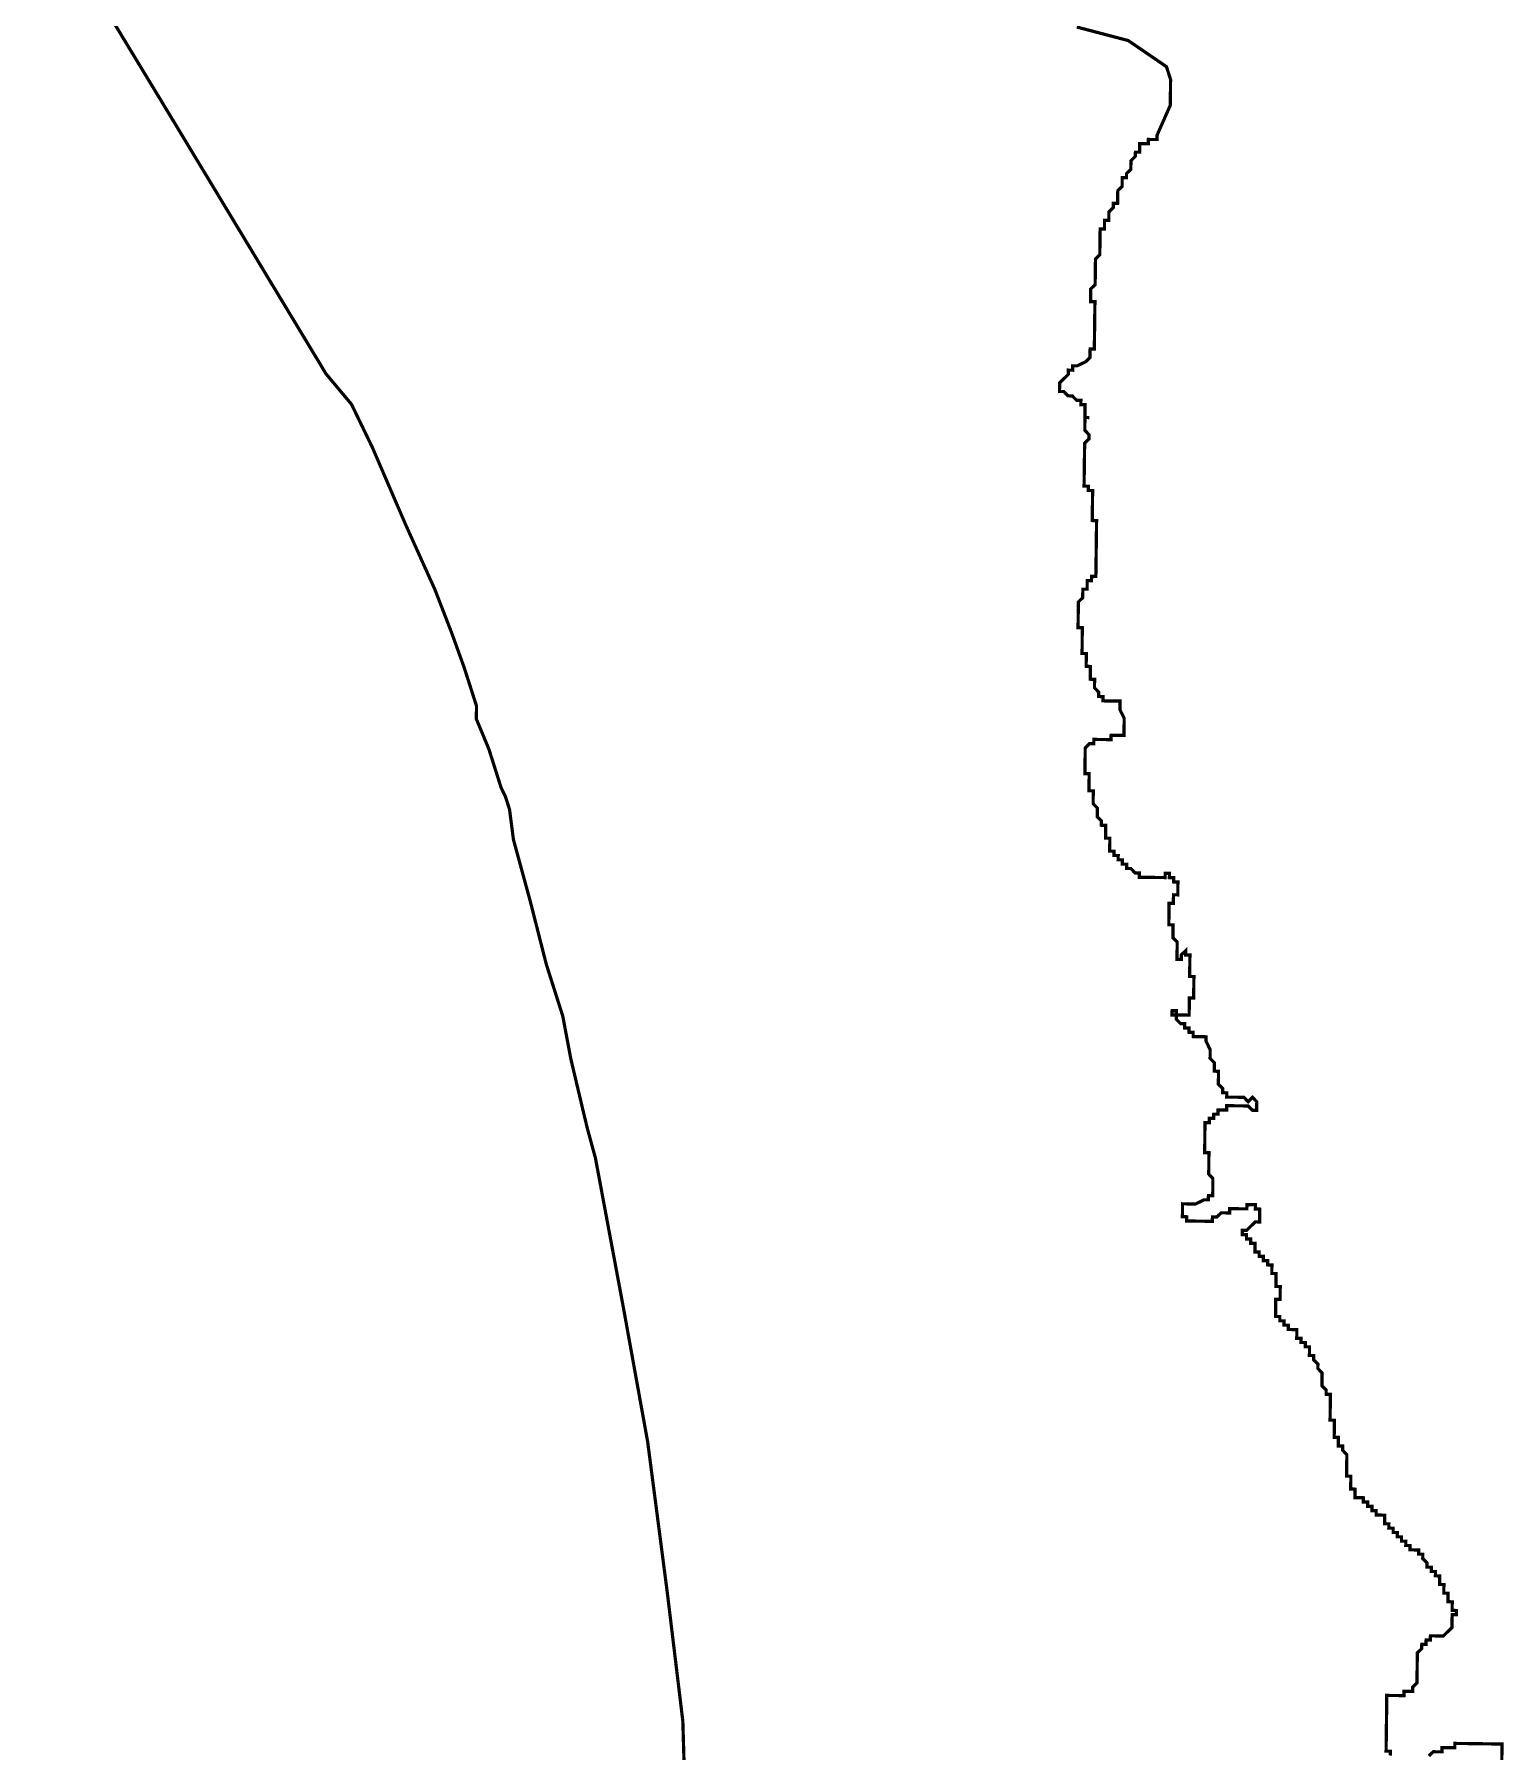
# Model space of a CAD drawing. Header units: metres. Extents: x 257673 to 289848, y 2129691 to 2228029.
# Drawn here: x 259459 to 260817, y 2179916 to 2181504 of the extents above; entities that cross this region are included whole.
import ezdxf

# ---------------------------------------------------------------- set-up
doc = ezdxf.new("R2010")
doc.units = ezdxf.units.M
doc.header["$MEASUREMENT"] = 0
doc.layers.add('HAZARDS LINE', color=1, linetype='Continuous')

msp = doc.modelspace()

# ---------------------------------------------------------------- linework, layer by layer
at = {"layer": 'HAZARDS LINE', "lineweight": 18}
for points in [[(259460, 2181633.8, 2.97, 2.97, 0), (259588.3, 2181422, 2.97, 2.97, 0), (259728.2, 2181190.2, 2.97, 2.97, 0), (259751.7, 2181162.1, 2.97, 2.97, 0), (259759.4, 2181146.2, 2.97, 2.97, 0), (259771, 2181122.2, 2.97, 2.97, 0), (259801.9, 2181050.5, 2.97, 2.97, 0), (259828.9, 2180990.6, 2.97, 2.97, 0), (259836.6, 2180970.7, 2.97, 2.97, 0), (259844.3, 2180950.8, 2.97, 2.97, 0), (259855.8, 2180918.9, 2.97, 2.97, 0), (259867.3, 2180883.1, 2.97, 2.97, 0), (259867.1, 2180871.2, 2.97, 2.97, 0), (259878.7, 2180843.3, 2.97, 2.97, 0), (259890.1, 2180807.4, 2.97, 2.97, 0), (259894, 2180799.4, 2.97, 2.97, 0), (259897.8, 2180787.5, 2.97, 2.97, 0), (259901.4, 2180759.7, 2.97, 2.97, 0), (259909, 2180731.8, 2.97, 2.97, 0), (259916.6, 2180704, 2.97, 2.97, 0), (259931.8, 2180644.3, 2.97, 2.97, 0), (259947, 2180596.5, 2.97, 2.97, 0), (259954.5, 2180556.7, 2.97, 2.97, 0), (259965.8, 2180509, 2.97, 2.97, 0), (259969.6, 2180493.1, 2.97, 2.97, 0), (259977.2, 2180465.2, 2.97, 2.97, 0), (260003.2, 2180326.1, 2.97, 2.97, 0), (260025.5, 2180202.8, 2.97, 2.97, 0), (260043.6, 2180063.8, 2.97, 2.97, 0), (260058, 2179944.6, 2.97, 2.97, 0), (260060.8, 2179849.4, 2.97, 2.97, 0)], [(260712, 2179912.8, 2.97, 2.97, 0), (260712.1, 2179916.8, 2.97, 2.97, 0), (260708.1, 2179916.8, 2.97, 2.97, 0), (260708.2, 2179920.8, 2.97, 2.97, 0), (260708.2, 2179924.8, 2.97, 2.97, 0), (260708.3, 2179928.7, 2.97, 2.97, 0), (260708.3, 2179932.7, 2.97, 2.97, 0), (260708.4, 2179936.7, 2.97, 2.97, 0), (260708.4, 2179940.6, 2.97, 2.97, 0), (260708.5, 2179944.6, 2.97, 2.97, 0), (260708.5, 2179948.6, 2.97, 2.97, 0), (260708.6, 2179952.5, 2.97, 2.97, 0), (260708.6, 2179956.5, 2.97, 2.97, 0), (260708.7, 2179960.5, 2.97, 2.97, 0), (260708.7, 2179964.4, 2.97, 2.97, 0), (260708.7, 2179968.4, 2.97, 2.97, 0), (260712.7, 2179968.3, 2.97, 2.97, 0), (260716.7, 2179968.3, 2.97, 2.97, 0), (260720.6, 2179968.2, 2.97, 2.97, 0), (260724.6, 2179968.2, 2.97, 2.97, 0), (260724.7, 2179972.2, 2.97, 2.97, 0), (260728.6, 2179972.1, 2.97, 2.97, 0), (260732.6, 2179972.1, 2.97, 2.97, 0), (260732.6, 2179976, 2.97, 2.97, 0), (260736.7, 2179979.9, 2.97, 2.97, 0), (260736.7, 2179983.9, 2.97, 2.97, 0), (260736.7, 2179987.9, 2.97, 2.97, 0), (260736.8, 2179991.8, 2.97, 2.97, 0), (260736.8, 2179995.8, 2.97, 2.97, 0), (260736.9, 2179999.8, 2.97, 2.97, 0), (260736.9, 2180003.7, 2.97, 2.97, 0), (260737, 2180007.7, 2.97, 2.97, 0), (260741, 2180011.6, 2.97, 2.97, 0), (260741.1, 2180015.6, 2.97, 2.97, 0), (260745, 2180015.5, 2.97, 2.97, 0), (260745.1, 2180019.5, 2.97, 2.97, 0), (260749, 2180019.5, 2.97, 2.97, 0), (260749.1, 2180023.4, 2.97, 2.97, 0), (260753, 2180023.4, 2.97, 2.97, 0), (260757, 2180023.3, 2.97, 2.97, 0), (260761, 2180023.3, 2.97, 2.97, 0), (260765, 2180027.2, 2.97, 2.97, 0), (260769, 2180031.1, 2.97, 2.97, 0), (260769.1, 2180035.1, 2.97, 2.97, 0), (260769.1, 2180039, 2.97, 2.97, 0), (260769.2, 2180043, 2.97, 2.97, 0), (260773.1, 2180043, 2.97, 2.97, 0), (260773.2, 2180046.9, 2.97, 2.97, 0), (260769.2, 2180047, 2.97, 2.97, 0), (260769.2, 2180050.9, 2.97, 2.97, 0), (260769.3, 2180054.9, 2.97, 2.97, 0), (260765.3, 2180055, 2.97, 2.97, 0), (260765.4, 2180058.9, 2.97, 2.97, 0), (260765.4, 2180062.9, 2.97, 2.97, 0), (260761.5, 2180062.9, 2.97, 2.97, 0), (260761.5, 2180066.9, 2.97, 2.97, 0), (260761.6, 2180070.9, 2.97, 2.97, 0), (260757.6, 2180070.9, 2.97, 2.97, 0), (260757.6, 2180074.9, 2.97, 2.97, 0), (260757.7, 2180078.8, 2.97, 2.97, 0), (260753.7, 2180078.9, 2.97, 2.97, 0), (260753.8, 2180082.9, 2.97, 2.97, 0), (260749.8, 2180082.9, 2.97, 2.97, 0), (260749.9, 2180086.9, 2.97, 2.97, 0), (260745.9, 2180086.9, 2.97, 2.97, 0), (260745.9, 2180090.9, 2.97, 2.97, 0), (260742, 2180094.9, 2.97, 2.97, 0), (260742.1, 2180098.9, 2.97, 2.97, 0), (260738.1, 2180098.9, 2.97, 2.97, 0), (260738.2, 2180102.9, 2.97, 2.97, 0), (260734.2, 2180102.9, 2.97, 2.97, 0), (260730.2, 2180103, 2.97, 2.97, 0), (260730.3, 2180107, 2.97, 2.97, 0), (260726.3, 2180107, 2.97, 2.97, 0), (260726.4, 2180111, 2.97, 2.97, 0), (260722.4, 2180111, 2.97, 2.97, 0), (260722.4, 2180115, 2.97, 2.97, 0), (260718.5, 2180115, 2.97, 2.97, 0), (260718.5, 2180119, 2.97, 2.97, 0), (260714.6, 2180119, 2.97, 2.97, 0), (260714.6, 2180123, 2.97, 2.97, 0), (260710.6, 2180123.1, 2.97, 2.97, 0), (260710.7, 2180127, 2.97, 2.97, 0), (260706.7, 2180127.1, 2.97, 2.97, 0), (260706.8, 2180131, 2.97, 2.97, 0), (260706.8, 2180135, 2.97, 2.97, 0), (260702.9, 2180135.1, 2.97, 2.97, 0), (260698.9, 2180135.1, 2.97, 2.97, 0), (260698.9, 2180139.1, 2.97, 2.97, 0), (260695, 2180139.1, 2.97, 2.97, 0), (260695, 2180143.1, 2.97, 2.97, 0), (260691.1, 2180143.1, 2.97, 2.97, 0), (260691.1, 2180147.1, 2.97, 2.97, 0), (260687.1, 2180147.1, 2.97, 2.97, 0), (260687.2, 2180151.1, 2.97, 2.97, 0), (260683.2, 2180151.2, 2.97, 2.97, 0), (260679.3, 2180151.2, 2.97, 2.97, 0), (260679.3, 2180155.2, 2.97, 2.97, 0), (260679.4, 2180159.1, 2.97, 2.97, 0), (260675.4, 2180159.2, 2.97, 2.97, 0), (260675.4, 2180163.2, 2.97, 2.97, 0), (260675.5, 2180167.1, 2.97, 2.97, 0), (260675.5, 2180171.1, 2.97, 2.97, 0), (260671.6, 2180171.1, 2.97, 2.97, 0), (260671.6, 2180175.1, 2.97, 2.97, 0), (260671.7, 2180179.1, 2.97, 2.97, 0), (260671.7, 2180183, 2.97, 2.97, 0), (260671.8, 2180187, 2.97, 2.97, 0), (260671.8, 2180191, 2.97, 2.97, 0), (260667.9, 2180195, 2.97, 2.97, 0), (260667.9, 2180198.9, 2.97, 2.97, 0), (260664, 2180199, 2.97, 2.97, 0), (260664, 2180203, 2.97, 2.97, 0), (260664.1, 2180206.9, 2.97, 2.97, 0), (260660.1, 2180207, 2.97, 2.97, 0), (260660.2, 2180210.9, 2.97, 2.97, 0), (260660.2, 2180214.9, 2.97, 2.97, 0), (260660.3, 2180218.9, 2.97, 2.97, 0), (260660.3, 2180222.8, 2.97, 2.97, 0), (260656.3, 2180222.9, 2.97, 2.97, 0), (260656.4, 2180226.9, 2.97, 2.97, 0), (260656.4, 2180230.8, 2.97, 2.97, 0), (260656.5, 2180234.8, 2.97, 2.97, 0), (260656.5, 2180238.8, 2.97, 2.97, 0), (260656.6, 2180242.7, 2.97, 2.97, 0), (260656.6, 2180246.7, 2.97, 2.97, 0), (260652.7, 2180246.7, 2.97, 2.97, 0), (260652.7, 2180250.7, 2.97, 2.97, 0), (260648.8, 2180254.7, 2.97, 2.97, 0), (260648.8, 2180258.7, 2.97, 2.97, 0), (260648.9, 2180262.6, 2.97, 2.97, 0), (260648.9, 2180266.6, 2.97, 2.97, 0), (260645, 2180270.6, 2.97, 2.97, 0), (260645.1, 2180274.6, 2.97, 2.97, 0), (260641.2, 2180278.6, 2.97, 2.97, 0), (260641.2, 2180282.6, 2.97, 2.97, 0), (260637.2, 2180282.6, 2.97, 2.97, 0), (260637.3, 2180286.6, 2.97, 2.97, 0), (260637.3, 2180290.6, 2.97, 2.97, 0), (260633.4, 2180290.6, 2.97, 2.97, 0), (260633.4, 2180294.6, 2.97, 2.97, 0), (260629.5, 2180294.6, 2.97, 2.97, 0), (260629.5, 2180298.6, 2.97, 2.97, 0), (260625.5, 2180298.6, 2.97, 2.97, 0), (260625.6, 2180302.6, 2.97, 2.97, 0), (260625.6, 2180306.6, 2.97, 2.97, 0), (260621.7, 2180306.6, 2.97, 2.97, 0), (260617.7, 2180306.7, 2.97, 2.97, 0), (260617.8, 2180310.6, 2.97, 2.97, 0), (260613.8, 2180310.7, 2.97, 2.97, 0), (260613.8, 2180314.6, 2.97, 2.97, 0), (260609.9, 2180314.7, 2.97, 2.97, 0), (260609.9, 2180318.7, 2.97, 2.97, 0), (260606, 2180318.7, 2.97, 2.97, 0), (260606, 2180322.7, 2.97, 2.97, 0), (260606.1, 2180326.6, 2.97, 2.97, 0), (260606.1, 2180330.6, 2.97, 2.97, 0), (260606.1, 2180334.6, 2.97, 2.97, 0), (260610.1, 2180334.5, 2.97, 2.97, 0), (260610.2, 2180338.5, 2.97, 2.97, 0), (260610.2, 2180342.4, 2.97, 2.97, 0), (260610.3, 2180346.4, 2.97, 2.97, 0), (260606.3, 2180346.5, 2.97, 2.97, 0), (260606.3, 2180350.4, 2.97, 2.97, 0), (260606.4, 2180354.4, 2.97, 2.97, 0), (260606.4, 2180358.4, 2.97, 2.97, 0), (260602.5, 2180358.4, 2.97, 2.97, 0), (260602.5, 2180362.4, 2.97, 2.97, 0), (260602.6, 2180366.3, 2.97, 2.97, 0), (260598.6, 2180366.4, 2.97, 2.97, 0), (260598.7, 2180370.4, 2.97, 2.97, 0), (260594.7, 2180370.4, 2.97, 2.97, 0), (260594.7, 2180374.4, 2.97, 2.97, 0), (260590.8, 2180374.4, 2.97, 2.97, 0), (260590.8, 2180378.4, 2.97, 2.97, 0), (260586.9, 2180378.4, 2.97, 2.97, 0), (260586.9, 2180382.4, 2.97, 2.97, 0), (260587, 2180386.4, 2.97, 2.97, 0), (260583, 2180386.4, 2.97, 2.97, 0), (260583, 2180390.4, 2.97, 2.97, 0), (260579.1, 2180390.4, 2.97, 2.97, 0), (260579.1, 2180394.4, 2.97, 2.97, 0), (260575.2, 2180394.4, 2.97, 2.97, 0), (260575.2, 2180398.4, 2.97, 2.97, 0), (260579.2, 2180398.4, 2.97, 2.97, 0), (260583.2, 2180402.3, 2.97, 2.97, 0), (260587.2, 2180406.2, 2.97, 2.97, 0), (260591.2, 2180406.1, 2.97, 2.97, 0), (260591.2, 2180410.1, 2.97, 2.97, 0), (260591.3, 2180414.1, 2.97, 2.97, 0), (260591.3, 2180418, 2.97, 2.97, 0), (260587.3, 2180418.1, 2.97, 2.97, 0), (260587.4, 2180422.1, 2.97, 2.97, 0), (260583.4, 2180422.1, 2.97, 2.97, 0), (260579.5, 2180422.2, 2.97, 2.97, 0), (260579.4, 2180418.2, 2.97, 2.97, 0), (260575.4, 2180418.2, 2.97, 2.97, 0), (260571.5, 2180418.3, 2.97, 2.97, 0), (260567.5, 2180418.3, 2.97, 2.97, 0), (260563.5, 2180418.4, 2.97, 2.97, 0), (260563.5, 2180414.4, 2.97, 2.97, 0), (260559.5, 2180414.5, 2.97, 2.97, 0), (260555.6, 2180414.5, 2.97, 2.97, 0), (260551.6, 2180410.6, 2.97, 2.97, 0), (260547.6, 2180410.6, 2.97, 2.97, 0), (260547.5, 2180406.7, 2.97, 2.97, 0), (260543.6, 2180406.7, 2.97, 2.97, 0), (260539.6, 2180406.8, 2.97, 2.97, 0), (260535.6, 2180406.8, 2.97, 2.97, 0), (260531.7, 2180406.9, 2.97, 2.97, 0), (260527.7, 2180406.9, 2.97, 2.97, 0), (260523.7, 2180407, 2.97, 2.97, 0), (260523.8, 2180410.9, 2.97, 2.97, 0), (260519.8, 2180411, 2.97, 2.97, 0), (260519.9, 2180415, 2.97, 2.97, 0), (260519.9, 2180418.9, 2.97, 2.97, 0), (260520, 2180422.9, 2.97, 2.97, 0), (260523.9, 2180422.8, 2.97, 2.97, 0), (260531.9, 2180422.7, 2.97, 2.97, 0), (260539.9, 2180426.6, 2.97, 2.97, 0), (260543.8, 2180426.6, 2.97, 2.97, 0), (260543.9, 2180430.5, 2.97, 2.97, 0), (260547.8, 2180430.5, 2.97, 2.97, 0), (260547.9, 2180434.4, 2.97, 2.97, 0), (260547.9, 2180438.4, 2.97, 2.97, 0), (260548, 2180442.4, 2.97, 2.97, 0), (260548, 2180446.3, 2.97, 2.97, 0), (260544.1, 2180450.4, 2.97, 2.97, 0), (260544.2, 2180454.3, 2.97, 2.97, 0), (260544.2, 2180458.3, 2.97, 2.97, 0), (260544.3, 2180462.3, 2.97, 2.97, 0), (260544.3, 2180466.2, 2.97, 2.97, 0), (260544.4, 2180470.2, 2.97, 2.97, 0), (260540.4, 2180470.2, 2.97, 2.97, 0), (260540.4, 2180474.2, 2.97, 2.97, 0), (260540.5, 2180478.2, 2.97, 2.97, 0), (260540.5, 2180482.1, 2.97, 2.97, 0), (260540.6, 2180486.1, 2.97, 2.97, 0), (260540.6, 2180490.1, 2.97, 2.97, 0), (260540.7, 2180494, 2.97, 2.97, 0), (260540.7, 2180498, 2.97, 2.97, 0), (260544.7, 2180497.9, 2.97, 2.97, 0), (260544.7, 2180501.9, 2.97, 2.97, 0), (260548.7, 2180501.9, 2.97, 2.97, 0), (260548.8, 2180505.8, 2.97, 2.97, 0), (260552.7, 2180505.8, 2.97, 2.97, 0), (260552.8, 2180509.7, 2.97, 2.97, 0), (260556.7, 2180509.7, 2.97, 2.97, 0), (260560.7, 2180509.7, 2.97, 2.97, 0), (260560.7, 2180513.6, 2.97, 2.97, 0), (260564.7, 2180513.6, 2.97, 2.97, 0), (260568.7, 2180513.5, 2.97, 2.97, 0), (260572.6, 2180513.5, 2.97, 2.97, 0), (260576.6, 2180513.4, 2.97, 2.97, 0), (260580.6, 2180513.4, 2.97, 2.97, 0), (260584.5, 2180509.4, 2.97, 2.97, 0), (260588.5, 2180509.3, 2.97, 2.97, 0), (260588.5, 2180513.3, 2.97, 2.97, 0), (260588.6, 2180517.2, 2.97, 2.97, 0), (260584.6, 2180521.3, 2.97, 2.97, 0), (260580.6, 2180517.3, 2.97, 2.97, 0), (260576.7, 2180521.4, 2.97, 2.97, 0), (260572.7, 2180521.4, 2.97, 2.97, 0), (260568.8, 2180521.5, 2.97, 2.97, 0), (260564.8, 2180521.5, 2.97, 2.97, 0), (260560.8, 2180521.5, 2.97, 2.97, 0), (260560.9, 2180525.5, 2.97, 2.97, 0), (260556.9, 2180525.6, 2.97, 2.97, 0), (260557, 2180529.5, 2.97, 2.97, 0), (260553.1, 2180533.5, 2.97, 2.97, 0), (260553.1, 2180537.5, 2.97, 2.97, 0), (260553.2, 2180541.5, 2.97, 2.97, 0), (260553.2, 2180545.4, 2.97, 2.97, 0), (260549.2, 2180545.5, 2.97, 2.97, 0), (260549.3, 2180549.5, 2.97, 2.97, 0), (260549.3, 2180553.4, 2.97, 2.97, 0), (260545.4, 2180557.4, 2.97, 2.97, 0), (260545.5, 2180561.4, 2.97, 2.97, 0), (260545.5, 2180565.4, 2.97, 2.97, 0), (260541.6, 2180573.3, 2.97, 2.97, 0), (260541.7, 2180577.3, 2.97, 2.97, 0), (260537.7, 2180577.4, 2.97, 2.97, 0), (260533.8, 2180577.4, 2.97, 2.97, 0), (260529.8, 2180577.5, 2.97, 2.97, 0), (260529.8, 2180581.4, 2.97, 2.97, 0), (260525.9, 2180581.5, 2.97, 2.97, 0), (260525.9, 2180585.4, 2.97, 2.97, 0), (260522, 2180585.5, 2.97, 2.97, 0), (260522, 2180589.5, 2.97, 2.97, 0), (260518.1, 2180589.5, 2.97, 2.97, 0), (260514.1, 2180593.5, 2.97, 2.97, 0), (260514.2, 2180597.5, 2.97, 2.97, 0), (260510.2, 2180597.5, 2.97, 2.97, 0), (260510.3, 2180601.5, 2.97, 2.97, 0), (260514.2, 2180601.5, 2.97, 2.97, 0), (260514.2, 2180597.5, 2.97, 2.97, 0), (260522.1, 2180597.4, 2.97, 2.97, 0), (260526.1, 2180597.3, 2.97, 2.97, 0), (260526.1, 2180601.3, 2.97, 2.97, 0), (260526.2, 2180605.3, 2.97, 2.97, 0), (260526.3, 2180613.2, 2.97, 2.97, 0), (260530.2, 2180613.2, 2.97, 2.97, 0), (260530.3, 2180617.1, 2.97, 2.97, 0), (260530.3, 2180621.1, 2.97, 2.97, 0), (260530.4, 2180625.1, 2.97, 2.97, 0), (260530.4, 2180629, 2.97, 2.97, 0), (260530.5, 2180633, 2.97, 2.97, 0), (260526.5, 2180633, 2.97, 2.97, 0), (260526.6, 2180637, 2.97, 2.97, 0), (260526.6, 2180641, 2.97, 2.97, 0), (260526.7, 2180644.9, 2.97, 2.97, 0), (260526.7, 2180648.9, 2.97, 2.97, 0), (260526.8, 2180652.9, 2.97, 2.97, 0), (260522.8, 2180652.9, 2.97, 2.97, 0), (260522.8, 2180656.9, 2.97, 2.97, 0), (260518.8, 2180653, 2.97, 2.97, 0), (260518.8, 2180649, 2.97, 2.97, 0), (260514.8, 2180649, 2.97, 2.97, 0), (260514.9, 2180653, 2.97, 2.97, 0), (260514.9, 2180657, 2.97, 2.97, 0), (260515, 2180660.9, 2.97, 2.97, 0), (260515, 2180664.9, 2.97, 2.97, 0), (260511.1, 2180668.9, 2.97, 2.97, 0), (260511.1, 2180672.9, 2.97, 2.97, 0), (260511.2, 2180676.9, 2.97, 2.97, 0), (260511.2, 2180680.8, 2.97, 2.97, 0), (260507.3, 2180680.9, 2.97, 2.97, 0), (260507.3, 2180684.8, 2.97, 2.97, 0), (260507.4, 2180688.8, 2.97, 2.97, 0), (260507.4, 2180692.8, 2.97, 2.97, 0), (260507.5, 2180696.7, 2.97, 2.97, 0), (260507.5, 2180700.7, 2.97, 2.97, 0), (260511.5, 2180700.6, 2.97, 2.97, 0), (260511.5, 2180704.6, 2.97, 2.97, 0), (260511.6, 2180708.6, 2.97, 2.97, 0), (260515.5, 2180708.5, 2.97, 2.97, 0), (260515.6, 2180712.5, 2.97, 2.97, 0), (260515.6, 2180716.5, 2.97, 2.97, 0), (260515.7, 2180720.4, 2.97, 2.97, 0), (260511.7, 2180720.5, 2.97, 2.97, 0), (260511.8, 2180724.4, 2.97, 2.97, 0), (260507.8, 2180724.5, 2.97, 2.97, 0), (260507.9, 2180728.5, 2.97, 2.97, 0), (260503.9, 2180728.5, 2.97, 2.97, 0), (260503.8, 2180724.5, 2.97, 2.97, 0), (260499.9, 2180724.6, 2.97, 2.97, 0), (260495.9, 2180724.6, 2.97, 2.97, 0), (260491.9, 2180724.7, 2.97, 2.97, 0), (260488, 2180724.7, 2.97, 2.97, 0), (260484, 2180724.8, 2.97, 2.97, 0), (260480, 2180724.8, 2.97, 2.97, 0), (260480.1, 2180728.8, 2.97, 2.97, 0), (260476.1, 2180728.8, 2.97, 2.97, 0), (260472.2, 2180732.9, 2.97, 2.97, 0), (260468.2, 2180732.9, 2.97, 2.97, 0), (260468.3, 2180736.9, 2.97, 2.97, 0), (260464.3, 2180736.9, 2.97, 2.97, 0), (260464.4, 2180740.9, 2.97, 2.97, 0), (260460.4, 2180740.9, 2.97, 2.97, 0), (260460.5, 2180744.9, 2.97, 2.97, 0), (260456.5, 2180745, 2.97, 2.97, 0), (260456.5, 2180748.9, 2.97, 2.97, 0), (260452.6, 2180749, 2.97, 2.97, 0), (260452.6, 2180752.9, 2.97, 2.97, 0), (260452.7, 2180756.9, 2.97, 2.97, 0), (260452.7, 2180760.9, 2.97, 2.97, 0), (260448.8, 2180760.9, 2.97, 2.97, 0), (260448.8, 2180764.9, 2.97, 2.97, 0), (260448.9, 2180768.8, 2.97, 2.97, 0), (260448.9, 2180772.8, 2.97, 2.97, 0), (260444.9, 2180772.9, 2.97, 2.97, 0), (260445, 2180776.8, 2.97, 2.97, 0), (260441.1, 2180780.8, 2.97, 2.97, 0), (260441.1, 2180784.8, 2.97, 2.97, 0), (260441.2, 2180788.8, 2.97, 2.97, 0), (260437.3, 2180792.8, 2.97, 2.97, 0), (260437.3, 2180796.8, 2.97, 2.97, 0), (260437.4, 2180800.7, 2.97, 2.97, 0), (260437.4, 2180804.7, 2.97, 2.97, 0), (260433.4, 2180804.7, 2.97, 2.97, 0), (260433.5, 2180808.7, 2.97, 2.97, 0), (260433.5, 2180812.7, 2.97, 2.97, 0), (260433.6, 2180816.6, 2.97, 2.97, 0), (260433.6, 2180820.6, 2.97, 2.97, 0), (260429.7, 2180820.6, 2.97, 2.97, 0), (260429.7, 2180824.6, 2.97, 2.97, 0), (260429.8, 2180828.6, 2.97, 2.97, 0), (260429.8, 2180832.5, 2.97, 2.97, 0), (260429.9, 2180836.5, 2.97, 2.97, 0), (260429.9, 2180840.5, 2.97, 2.97, 0), (260430, 2180844.4, 2.97, 2.97, 0), (260434, 2180848.4, 2.97, 2.97, 0), (260437.9, 2180848.3, 2.97, 2.97, 0), (260438, 2180852.3, 2.97, 2.97, 0), (260441.9, 2180852.2, 2.97, 2.97, 0), (260445.9, 2180852.2, 2.97, 2.97, 0), (260449.9, 2180852.1, 2.97, 2.97, 0), (260453.8, 2180852.1, 2.97, 2.97, 0), (260453.9, 2180856.1, 2.97, 2.97, 0), (260457.9, 2180856, 2.97, 2.97, 0), (260461.8, 2180856, 2.97, 2.97, 0), (260465.8, 2180855.9, 2.97, 2.97, 0), (260465.8, 2180859.9, 2.97, 2.97, 0), (260465.9, 2180863.8, 2.97, 2.97, 0), (260466, 2180871.8, 2.97, 2.97, 0), (260462.1, 2180879.7, 2.97, 2.97, 0), (260462.2, 2180883.7, 2.97, 2.97, 0), (260462.2, 2180887.7, 2.97, 2.97, 0), (260458.2, 2180887.7, 2.97, 2.97, 0), (260454.3, 2180887.8, 2.97, 2.97, 0), (260450.3, 2180887.8, 2.97, 2.97, 0), (260446.3, 2180887.9, 2.97, 2.97, 0), (260446.4, 2180891.8, 2.97, 2.97, 0), (260442.4, 2180891.9, 2.97, 2.97, 0), (260442.5, 2180895.9, 2.97, 2.97, 0), (260438.6, 2180899.9, 2.97, 2.97, 0), (260438.6, 2180903.8, 2.97, 2.97, 0), (260438.7, 2180907.8, 2.97, 2.97, 0), (260434.7, 2180907.9, 2.97, 2.97, 0), (260434.7, 2180911.8, 2.97, 2.97, 0), (260434.8, 2180915.8, 2.97, 2.97, 0), (260434.8, 2180919.7, 2.97, 2.97, 0), (260430.9, 2180919.8, 2.97, 2.97, 0), (260430.9, 2180923.8, 2.97, 2.97, 0), (260431, 2180927.7, 2.97, 2.97, 0), (260431, 2180931.7, 2.97, 2.97, 0), (260427.1, 2180931.7, 2.97, 2.97, 0), (260427.1, 2180935.7, 2.97, 2.97, 0), (260427.2, 2180939.7, 2.97, 2.97, 0), (260427.2, 2180943.6, 2.97, 2.97, 0), (260427.2, 2180947.6, 2.97, 2.97, 0), (260427.3, 2180951.6, 2.97, 2.97, 0), (260427.3, 2180955.5, 2.97, 2.97, 0), (260423.4, 2180955.6, 2.97, 2.97, 0), (260423.4, 2180959.6, 2.97, 2.97, 0), (260423.5, 2180963.5, 2.97, 2.97, 0), (260423.5, 2180967.5, 2.97, 2.97, 0), (260423.6, 2180971.5, 2.97, 2.97, 0), (260423.6, 2180975.4, 2.97, 2.97, 0), (260423.7, 2180979.4, 2.97, 2.97, 0), (260427.7, 2180983.3, 2.97, 2.97, 0), (260427.7, 2180987.3, 2.97, 2.97, 0), (260427.8, 2180991.2, 2.97, 2.97, 0), (260431.7, 2180991.2, 2.97, 2.97, 0), (260431.8, 2180995.2, 2.97, 2.97, 0), (260431.8, 2180999.1, 2.97, 2.97, 0), (260435.8, 2180999.1, 2.97, 2.97, 0), (260435.9, 2181003, 2.97, 2.97, 0), (260439.8, 2181003, 2.97, 2.97, 0), (260439.9, 2181007, 2.97, 2.97, 0), (260439.9, 2181010.9, 2.97, 2.97, 0), (260440, 2181014.9, 2.97, 2.97, 0), (260440, 2181018.9, 2.97, 2.97, 0), (260440.1, 2181022.8, 2.97, 2.97, 0), (260440.1, 2181026.8, 2.97, 2.97, 0), (260440.2, 2181030.7, 2.97, 2.97, 0), (260440.2, 2181034.7, 2.97, 2.97, 0), (260440.3, 2181038.7, 2.97, 2.97, 0), (260440.3, 2181042.6, 2.97, 2.97, 0), (260440.4, 2181046.6, 2.97, 2.97, 0), (260440.4, 2181050.6, 2.97, 2.97, 0), (260440.5, 2181054.5, 2.97, 2.97, 0), (260436.5, 2181054.6, 2.97, 2.97, 0), (260436.5, 2181058.6, 2.97, 2.97, 0), (260436.6, 2181062.5, 2.97, 2.97, 0), (260436.6, 2181066.5, 2.97, 2.97, 0), (260436.7, 2181070.5, 2.97, 2.97, 0), (260436.7, 2181074.4, 2.97, 2.97, 0), (260436.8, 2181078.4, 2.97, 2.97, 0), (260436.8, 2181082.4, 2.97, 2.97, 0), (260432.9, 2181082.4, 2.97, 2.97, 0), (260432.9, 2181086.4, 2.97, 2.97, 0), (260428.9, 2181086.4, 2.97, 2.97, 0), (260429, 2181090.4, 2.97, 2.97, 0), (260429, 2181094.3, 2.97, 2.97, 0), (260429.1, 2181098.3, 2.97, 2.97, 0), (260429.1, 2181102.3, 2.97, 2.97, 0), (260429.2, 2181106.2, 2.97, 2.97, 0), (260429.2, 2181110.2, 2.97, 2.97, 0), (260429.3, 2181114.2, 2.97, 2.97, 0), (260429.3, 2181118.1, 2.97, 2.97, 0), (260429.4, 2181122.1, 2.97, 2.97, 0), (260429.4, 2181126.1, 2.97, 2.97, 0), (260433.4, 2181130, 2.97, 2.97, 0), (260433.5, 2181134, 2.97, 2.97, 0), (260429.6, 2181138, 2.97, 2.97, 0), (260429.6, 2181141.9, 2.97, 2.97, 0), (260429.7, 2181145.9, 2.97, 2.97, 0), (260429.7, 2181149.9, 2.97, 2.97, 0), (260433.7, 2181149.8, 2.97, 2.97, 0), (260429.7, 2181149.9, 2.97, 2.97, 0), (260429.8, 2181153.8, 2.97, 2.97, 0), (260429.8, 2181157.8, 2.97, 2.97, 0), (260429.9, 2181161.8, 2.97, 2.97, 0), (260425.9, 2181161.8, 2.97, 2.97, 0), (260426, 2181165.8, 2.97, 2.97, 0), (260422, 2181165.8, 2.97, 2.97, 0), (260418.1, 2181169.8, 2.97, 2.97, 0), (260414.1, 2181169.9, 2.97, 2.97, 0), (260410.2, 2181173.9, 2.97, 2.97, 0), (260406.2, 2181174, 2.97, 2.97, 0), (260406.3, 2181177.9, 2.97, 2.97, 0), (260406.3, 2181181.9, 2.97, 2.97, 0), (260410.3, 2181185.8, 2.97, 2.97, 0), (260414.3, 2181189.7, 2.97, 2.97, 0), (260414.4, 2181193.7, 2.97, 2.97, 0), (260418.4, 2181193.6, 2.97, 2.97, 0), (260418.4, 2181197.6, 2.97, 2.97, 0), (260422.4, 2181197.6, 2.97, 2.97, 0), (260430.4, 2181201.4, 2.97, 2.97, 0), (260434.4, 2181205.3, 2.97, 2.97, 0), (260434.4, 2181209.3, 2.97, 2.97, 0), (260434.5, 2181213.3, 2.97, 2.97, 0), (260438.4, 2181213.2, 2.97, 2.97, 0), (260438.5, 2181217.2, 2.97, 2.97, 0), (260438.5, 2181221.2, 2.97, 2.97, 0), (260438.6, 2181225.1, 2.97, 2.97, 0), (260438.6, 2181229.1, 2.97, 2.97, 0), (260438.7, 2181233.1, 2.97, 2.97, 0), (260438.7, 2181237, 2.97, 2.97, 0), (260438.8, 2181241, 2.97, 2.97, 0), (260438.8, 2181245, 2.97, 2.97, 0), (260438.9, 2181248.9, 2.97, 2.97, 0), (260438.9, 2181252.9, 2.97, 2.97, 0), (260439, 2181256.9, 2.97, 2.97, 0), (260435, 2181256.9, 2.97, 2.97, 0), (260435, 2181260.9, 2.97, 2.97, 0), (260435.1, 2181264.8, 2.97, 2.97, 0), (260435.1, 2181268.8, 2.97, 2.97, 0), (260439.2, 2181272.7, 2.97, 2.97, 0), (260439.2, 2181276.7, 2.97, 2.97, 0), (260439.3, 2181280.7, 2.97, 2.97, 0), (260439.3, 2181284.6, 2.97, 2.97, 0), (260439.4, 2181288.6, 2.97, 2.97, 0), (260439.4, 2181292.6, 2.97, 2.97, 0), (260439.5, 2181296.5, 2.97, 2.97, 0), (260443.5, 2181300.4, 2.97, 2.97, 0), (260443.5, 2181304.4, 2.97, 2.97, 0), (260443.6, 2181308.4, 2.97, 2.97, 0), (260443.6, 2181312.3, 2.97, 2.97, 0), (260443.7, 2181316.3, 2.97, 2.97, 0), (260443.7, 2181320.3, 2.97, 2.97, 0), (260443.8, 2181324.2, 2.97, 2.97, 0), (260447.7, 2181324.2, 2.97, 2.97, 0), (260447.8, 2181328.1, 2.97, 2.97, 0), (260447.8, 2181332.1, 2.97, 2.97, 0), (260451.8, 2181332.1, 2.97, 2.97, 0), (260451.8, 2181336, 2.97, 2.97, 0), (260451.9, 2181340, 2.97, 2.97, 0), (260455.9, 2181343.9, 2.97, 2.97, 0), (260455.9, 2181347.9, 2.97, 2.97, 0), (260459.9, 2181347.8, 2.97, 2.97, 0), (260460, 2181351.8, 2.97, 2.97, 0), (260460, 2181355.8, 2.97, 2.97, 0), (260460.1, 2181359.7, 2.97, 2.97, 0), (260464.1, 2181363.6, 2.97, 2.97, 0), (260464.1, 2181367.6, 2.97, 2.97, 0), (260464.2, 2181371.6, 2.97, 2.97, 0), (260468.1, 2181371.5, 2.97, 2.97, 0), (260468.2, 2181375.5, 2.97, 2.97, 0), (260472.2, 2181379.4, 2.97, 2.97, 0), (260472.2, 2181383.4, 2.97, 2.97, 0), (260472.3, 2181387.3, 2.97, 2.97, 0), (260476.3, 2181391.3, 2.97, 2.97, 0), (260476.4, 2181395.2, 2.97, 2.97, 0), (260480.3, 2181395.2, 2.97, 2.97, 0), (260480.4, 2181399.1, 2.97, 2.97, 0), (260480.4, 2181403.1, 2.97, 2.97, 0), (260484.4, 2181403.1, 2.97, 2.97, 0), (260488.3, 2181403, 2.97, 2.97, 0), (260488.4, 2181407, 2.97, 2.97, 0), (260492.4, 2181406.9, 2.97, 2.97, 0), (260496.3, 2181406.9, 2.97, 2.97, 0), (260496.4, 2181410.9, 2.97, 2.97, 0), (260508.6, 2181438.5, 2.97, 2.97, 0), (260508.9, 2181462.3, 2.97, 2.97, 0), (260505.1, 2181474.2, 2.97, 2.97, 0), (260493.3, 2181482.3, 2.97, 2.97, 0), (260469.7, 2181498.4, 2.97, 2.97, 0), (260422.2, 2181510.9, 2.97, 2.97, 0)], [(260814.7, 2179879.8, 2.97, 2.97, 0), (260815.3, 2179923.4, 2.97, 2.97, 0), (260779.6, 2179923.9, 2.97, 2.97, 0), (260775.6, 2179923.9, 2.97, 2.97, 0), (260771.7, 2179924, 2.97, 2.97, 0), (260771.6, 2179920, 2.97, 2.97, 0), (260767.6, 2179920.1, 2.97, 2.97, 0), (260763.7, 2179920.1, 2.97, 2.97, 0), (260759.7, 2179920.2, 2.97, 2.97, 0), (260759.7, 2179916.2, 2.97, 2.97, 0), (260755.7, 2179916.2, 2.97, 2.97, 0), (260751.7, 2179916.3, 2.97, 2.97, 0), (260747.7, 2179912.4, 2.97, 2.97, 0)]]:
    msp.add_lwpolyline(points, format="xyseb", dxfattribs=at)

doc.saveas('drawing.dxf')
